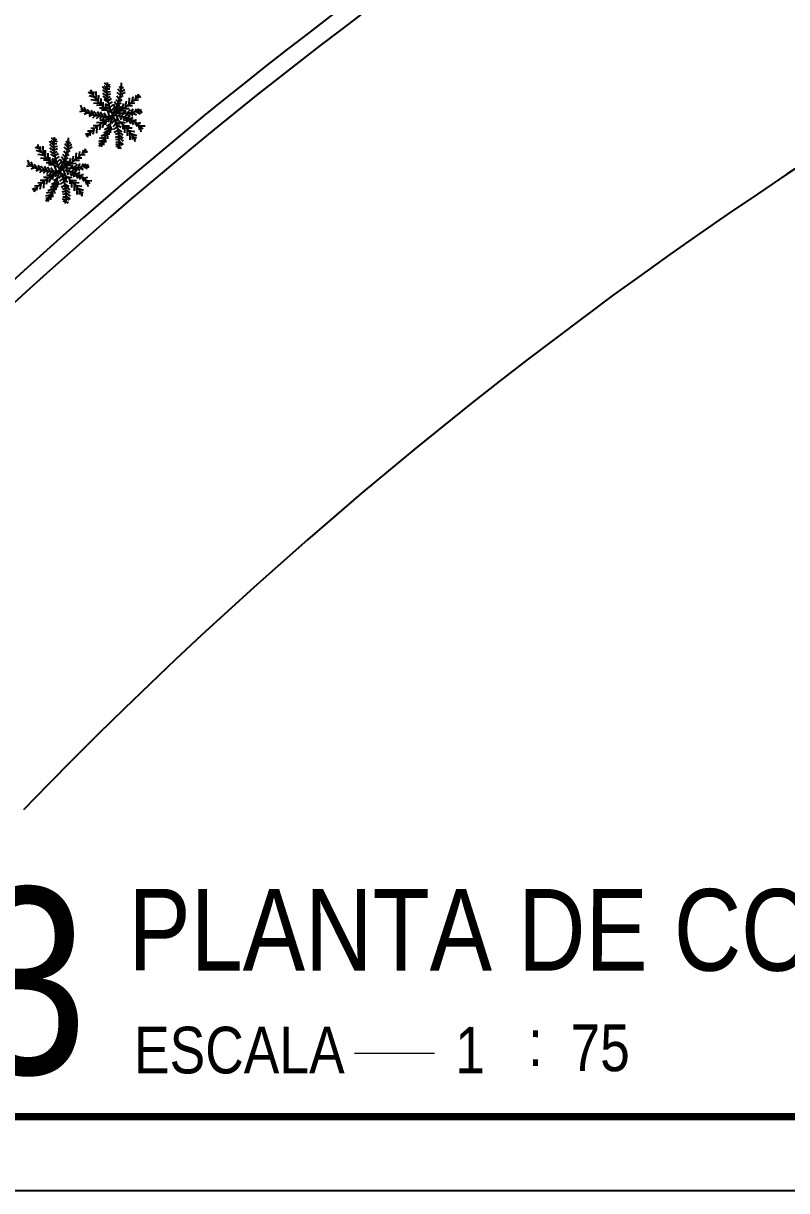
# Model space of a CAD drawing. Header units: millimetres. Extents: x 1904 to 2142, y -1319 to -1235.
# Drawn here: x 2108.2 to 2118.51, y -1319.02 to -1303.26 of the extents above; entities that cross this region are included whole.
import ezdxf
from ezdxf.enums import TextEntityAlignment as Align

# ---------------------------------------------------------------- set-up
doc = ezdxf.new("R2010")
doc.units = ezdxf.units.MM
doc.header["$LTSCALE"] = 30
for name, color, linetype in [('arquitetura', 8, 'CONTINUOUS'), ('E-txt-g', 3, 'CONTINUOUS'), ('E-TXT-Y', 2, 'CONTINUOUS'), ('HIDROSSANITÁRIO', 8, 'CONTINUOUS'), ("PRANCHA - PROJETU'S", 7, 'CONTINUOUS')]:
    doc.layers.add(name, color=color, linetype=linetype)
doc.layers.add('E-Txt-W', color=7, linetype='CONTINUOUS', lineweight=20)
doc.styles.add('F2', font='ARIALN.TTF')

# ---------------------------------------------------------------- blocks, each defined once
blk = doc.blocks.new('IND_DES')
at = {"layer": 'E-Txt-W', "color": 7}
blk.add_line((0.0269, -0.2428), (0.1984, -0.2428), dxfattribs=at)
at = {"layer": 'E-txt-g', "color": 7, "style": 'F2'}
for s, p in [('ESCALA', (-0.4463, -0.2864)), ('1', (0.2426, -0.2864)), (':', (0.3988, -0.2706))]:
    blk.add_text(s, height=0.1, dxfattribs=at).set_placement(p)
blk.add_attdef('ESCALA', (0.4897, -0.2812), '', height=0.1, dxfattribs=at)
at = {"layer": 'E-Txt-W', "color": 6, "style": 'F2'}
blk.add_attdef('00', text='', height=0.4, dxfattribs=at).set_placement((-0.7083, -0.2881), align=Align.CENTER)
at = {"layer": 'E-TXT-Y', "color": 7, "style": 'F2'}
for tag, p in [('PROJETO', (-0.4563, 0.1829)), ('DESENHO', (-0.4582, -0.0658))]:
    blk.add_attdef(tag, p, '', height=0.175, dxfattribs=at)
blk = doc.blocks.new('ADFSGASDFG')
at = {"layer": "PRANCHA - PROJETU'S", "color": 1}
blk.add_line((360.678, 47.946), (360.678, 107.346), dxfattribs=at)
at = {"layer": "PRANCHA - PROJETU'S", "color": 4, "const_width": 0.1}
blk.add_lwpolyline([(279.078, 106.346), (359.678, 106.346), (359.678, 48.946), (279.078, 48.946)], close=True, dxfattribs=at)

msp = doc.modelspace()

# ---------------------------------------------------------------- linework, layer by layer
at = {"layer": 'arquitetura'}
for p, q in [((2109.328, -1304.127), (2109.294, -1304.101)), ((2109.331, -1304.089), (2109.301, -1304.061)), ((2109.33, -1304.104), (2109.375, -1304.113)), ((2109.332, -1304.077), (2109.369, -1304.086)), ((2109.526, -1304.151), (2109.504, -1304.105)), ((2109.136, -1304.212), (2109.079, -1304.193)), ((2109.171, -1304.26), (2109.092, -1304.236)), ((2109.126, -1304.197), (2109.118, -1304.155)), ((2109.152, -1304.235), (2109.153, -1304.179)), ((2109.19, -1304.285), (2109.185, -1304.177)), ((2109.22, -1304.319), (2109.221, -1304.229)), ((2109.328, -1304.164), (2109.273, -1304.113)), ((2109.329, -1304.201), (2109.276, -1304.156)), ((2109.332, -1304.239), (2109.278, -1304.199)), ((2109.338, -1304.281), (2109.28, -1304.241)), ((2109.328, -1304.142), (2109.372, -1304.14)), ((2109.328, -1304.185), (2109.379, -1304.177)), ((2109.331, -1304.223), (2109.381, -1304.209)), ((2109.335, -1304.26), (2109.377, -1304.247)), ((2109.501, -1304.287), (2109.465, -1304.242)), ((2109.514, -1304.233), (2109.47, -1304.191)), ((2109.521, -1304.192), (2109.48, -1304.144)), ((2109.506, -1304.268), (2109.551, -1304.232)), ((2109.517, -1304.219), (2109.579, -1304.187)), ((2109.523, -1304.179), (2109.575, -1304.149)), ((2109.528, -1304.134), (2109.557, -1304.12)), ((2109.63, -1304.353), (2109.636, -1304.265)), ((2109.672, -1304.319), (2109.684, -1304.246)), ((2109.718, -1304.278), (2109.731, -1304.228)), ((2109.736, -1304.262), (2109.789, -1304.246)), ((2109.751, -1304.247), (2109.76, -1304.207)), ((2109.002, -1304.424), (2108.979, -1304.364)), ((2109.054, -1304.455), (2109.023, -1304.389)), ((2109.111, -1304.48), (2109.065, -1304.422)), ((2109.205, -1304.303), (2109.116, -1304.288)), ((2109.235, -1304.337), (2109.151, -1304.34)), ((2109.261, -1304.364), (2109.19, -1304.365)), ((2109.301, -1304.401), (2109.23, -1304.401)), ((2109.256, -1304.359), (2109.255, -1304.27)), ((2109.283, -1304.386), (2109.279, -1304.322)), ((2109.345, -1304.318), (2109.293, -1304.284)), ((2109.361, -1304.377), (2109.308, -1304.347)), ((2109.318, -1304.414), (2109.315, -1304.35)), ((2109.375, -1304.419), (2109.321, -1304.39)), ((2109.342, -1304.303), (2109.395, -1304.273)), ((2109.353, -1304.351), (2109.408, -1304.315)), ((2109.368, -1304.4), (2109.415, -1304.352)), ((2109.387, -1304.443), (2109.43, -1304.393)), ((2109.452, -1304.409), (2109.419, -1304.355)), ((2109.472, -1304.369), (2109.433, -1304.319)), ((2109.489, -1304.325), (2109.455, -1304.288)), ((2109.462, -1304.391), (2109.506, -1304.364)), ((2109.465, -1304.467), (2109.485, -1304.391)), ((2109.483, -1304.348), (2109.524, -1304.331)), ((2109.493, -1304.312), (2109.537, -1304.285)), ((2109.499, -1304.449), (2109.519, -1304.374)), ((2109.532, -1304.426), (2109.56, -1304.339)), ((2109.558, -1304.408), (2109.633, -1304.405)), ((2109.582, -1304.391), (2109.596, -1304.31)), ((2109.599, -1304.469), (2109.65, -1304.42)), ((2109.614, -1304.366), (2109.679, -1304.365)), ((2109.655, -1304.333), (2109.71, -1304.331)), ((2109.658, -1304.462), (2109.687, -1304.413)), ((2109.702, -1304.293), (2109.756, -1304.291)), ((2109.702, -1304.453), (2109.73, -1304.41)), ((2109.743, -1304.442), (2109.762, -1304.409)), ((2109.028, -1304.44), (2108.96, -1304.452)), ((2109.075, -1304.465), (2109.026, -1304.488)), ((2109.132, -1304.487), (2109.089, -1304.516)), ((2109.155, -1304.494), (2109.118, -1304.436)), ((2109.178, -1304.5), (2109.139, -1304.536)), ((2109.209, -1304.507), (2109.155, -1304.448)), ((2109.225, -1304.509), (2109.186, -1304.546)), ((2109.242, -1304.512), (2109.205, -1304.452)), ((2109.306, -1304.571), (2109.234, -1304.566)), ((2109.256, -1304.513), (2109.236, -1304.549)), ((2109.28, -1304.514), (2109.246, -1304.458)), ((2109.329, -1304.429), (2109.258, -1304.429)), ((2109.294, -1304.58), (2109.266, -1304.667)), ((2109.3, -1304.515), (2109.273, -1304.562)), ((2109.321, -1304.514), (2109.293, -1304.468)), ((2109.327, -1304.557), (2109.307, -1304.632)), ((2109.35, -1304.542), (2109.311, -1304.534)), ((2109.392, -1304.46), (2109.339, -1304.437)), ((2109.368, -1304.511), (2109.342, -1304.438)), ((2109.374, -1304.527), (2109.343, -1304.593)), ((2109.4, -1304.511), (2109.39, -1304.574)), ((2109.425, -1304.527), (2109.39, -1304.574)), ((2109.44, -1304.561), (2109.397, -1304.611)), ((2109.421, -1304.467), (2109.465, -1304.44)), ((2109.434, -1304.546), (2109.486, -1304.569)), ((2109.461, -1304.505), (2109.484, -1304.568)), ((2109.476, -1304.464), (2109.515, -1304.472)), ((2109.489, -1304.508), (2109.523, -1304.459)), ((2109.506, -1304.51), (2109.524, -1304.561)), ((2109.52, -1304.435), (2109.592, -1304.439)), ((2109.526, -1304.514), (2109.562, -1304.473)), ((2109.546, -1304.518), (2109.568, -1304.58)), ((2109.551, -1304.472), (2109.591, -1304.439)), ((2109.569, -1304.525), (2109.595, -1304.493)), ((2109.578, -1304.471), (2109.642, -1304.508)), ((2109.582, -1304.529), (2109.606, -1304.594)), ((2109.598, -1304.534), (2109.644, -1304.506)), ((2109.614, -1304.54), (2109.655, -1304.608)), ((2109.626, -1304.466), (2109.681, -1304.499)), ((2109.643, -1304.552), (2109.688, -1304.525)), ((2109.664, -1304.563), (2109.688, -1304.628)), ((2109.673, -1304.459), (2109.729, -1304.491)), ((2109.685, -1304.574), (2109.733, -1304.555)), ((2109.727, -1304.447), (2109.782, -1304.477)), ((2109.763, -1304.436), (2109.808, -1304.46)), ((2109.124, -1304.713), (2109.07, -1304.715)), ((2109.108, -1304.728), (2109.095, -1304.778)), ((2109.171, -1304.673), (2109.116, -1304.675)), ((2109.154, -1304.687), (2109.142, -1304.76)), ((2109.212, -1304.64), (2109.146, -1304.641)), ((2109.196, -1304.653), (2109.189, -1304.741)), ((2109.268, -1304.598), (2109.193, -1304.601)), ((2109.244, -1304.615), (2109.23, -1304.696)), ((2109.352, -1304.695), (2109.284, -1304.738)), ((2109.366, -1304.657), (2109.299, -1304.693)), ((2109.38, -1304.611), (2109.325, -1304.646)), ((2109.333, -1304.739), (2109.339, -1304.817)), ((2109.361, -1304.673), (2109.381, -1304.735)), ((2109.373, -1304.636), (2109.398, -1304.7)), ((2109.457, -1304.606), (2109.41, -1304.654)), ((2109.472, -1304.655), (2109.418, -1304.691)), ((2109.484, -1304.702), (2109.431, -1304.733)), ((2109.45, -1304.587), (2109.505, -1304.616)), ((2109.465, -1304.629), (2109.518, -1304.658)), ((2109.48, -1304.688), (2109.532, -1304.722)), ((2109.488, -1304.725), (2109.545, -1304.764)), ((2109.509, -1304.589), (2109.58, -1304.601)), ((2109.543, -1304.62), (2109.546, -1304.684)), ((2109.564, -1304.641), (2109.635, -1304.641)), ((2109.57, -1304.647), (2109.571, -1304.736)), ((2109.59, -1304.669), (2109.674, -1304.666)), ((2109.606, -1304.687), (2109.605, -1304.777)), ((2109.62, -1304.703), (2109.709, -1304.718)), ((2109.635, -1304.721), (2109.64, -1304.829)), ((2109.705, -1304.586), (2109.738, -1304.652)), ((2109.737, -1304.608), (2109.789, -1304.595)), ((2109.755, -1304.622), (2109.773, -1304.693)), ((2109.778, -1304.642), (2109.847, -1304.643)), ((2109.78, -1304.659), (2109.79, -1304.72)), ((2108.409, -1304.937), (2108.401, -1304.895)), ((2108.611, -1304.903), (2108.556, -1304.853)), ((2108.612, -1304.941), (2108.559, -1304.895)), ((2108.611, -1304.866), (2108.577, -1304.841)), ((2108.614, -1304.829), (2108.584, -1304.801)), ((2108.611, -1304.882), (2108.655, -1304.879)), ((2108.613, -1304.844), (2108.658, -1304.852)), ((2108.615, -1304.817), (2108.652, -1304.826)), ((2108.804, -1304.932), (2108.764, -1304.884)), ((2108.809, -1304.891), (2108.787, -1304.845)), ((2108.806, -1304.918), (2108.859, -1304.888)), ((2108.811, -1304.874), (2108.84, -1304.86)), ((2109.09, -1304.744), (2109.036, -1304.76)), ((2109.074, -1304.759), (2109.066, -1304.798)), ((2109.279, -1304.838), (2109.219, -1304.851)), ((2109.253, -1304.876), (2109.223, -1304.882)), ((2109.302, -1304.8), (2109.229, -1304.811)), ((2109.327, -1304.752), (2109.252, -1304.781)), ((2109.266, -1304.857), (2109.252, -1304.93)), ((2109.29, -1304.82), (2109.285, -1304.901)), ((2109.309, -1304.786), (2109.313, -1304.864)), ((2109.495, -1304.783), (2109.445, -1304.797)), ((2109.498, -1304.821), (2109.447, -1304.829)), ((2109.491, -1304.746), (2109.448, -1304.759)), ((2109.496, -1304.902), (2109.45, -1304.893)), ((2109.498, -1304.864), (2109.454, -1304.866)), ((2109.494, -1304.767), (2109.548, -1304.807)), ((2109.497, -1304.805), (2109.55, -1304.85)), ((2109.497, -1304.879), (2109.532, -1304.905)), ((2109.498, -1304.842), (2109.552, -1304.893)), ((2109.655, -1304.746), (2109.734, -1304.77)), ((2109.674, -1304.771), (2109.672, -1304.827)), ((2109.674, -1304.785), (2109.729, -1304.804)), ((2109.7, -1304.809), (2109.708, -1304.851)), ((2108.419, -1304.952), (2108.362, -1304.933)), ((2108.454, -1305), (2108.375, -1304.975)), ((2108.489, -1305.043), (2108.399, -1305.028)), ((2108.435, -1304.975), (2108.436, -1304.918)), ((2108.473, -1305.024), (2108.469, -1304.917)), ((2108.503, -1305.059), (2108.504, -1304.968)), ((2108.539, -1305.099), (2108.538, -1305.009)), ((2108.615, -1304.978), (2108.561, -1304.938)), ((2108.621, -1305.021), (2108.563, -1304.981)), ((2108.628, -1305.058), (2108.576, -1305.023)), ((2108.611, -1304.925), (2108.662, -1304.917)), ((2108.614, -1304.963), (2108.664, -1304.949)), ((2108.618, -1305), (2108.66, -1304.987)), ((2108.625, -1305.043), (2108.678, -1305.013)), ((2108.636, -1305.091), (2108.691, -1305.055)), ((2108.772, -1305.064), (2108.738, -1305.028)), ((2108.784, -1305.027), (2108.749, -1304.981)), ((2108.797, -1304.973), (2108.753, -1304.931)), ((2108.776, -1305.052), (2108.82, -1305.025)), ((2108.789, -1305.008), (2108.835, -1304.972)), ((2108.8, -1304.959), (2108.862, -1304.926)), ((2108.865, -1305.13), (2108.879, -1305.05)), ((2108.913, -1305.093), (2108.919, -1305.005)), ((2108.955, -1305.058), (2108.967, -1304.986)), ((2108.985, -1305.032), (2109.039, -1305.03)), ((2109.001, -1305.018), (2109.014, -1304.967)), ((2109.019, -1305.002), (2109.072, -1304.986)), ((2109.034, -1304.987), (2109.043, -1304.947)), ((2109.494, -1304.929), (2109.457, -1304.92)), ((2109.495, -1304.917), (2109.525, -1304.945)), ((2108.311, -1305.18), (2108.243, -1305.192)), ((2108.285, -1305.163), (2108.262, -1305.104)), ((2108.337, -1305.194), (2108.306, -1305.128)), ((2108.358, -1305.205), (2108.309, -1305.227)), ((2108.394, -1305.22), (2108.348, -1305.162)), ((2108.438, -1305.234), (2108.401, -1305.176)), ((2108.518, -1305.077), (2108.434, -1305.08)), ((2108.492, -1305.246), (2108.438, -1305.188)), ((2108.544, -1305.104), (2108.473, -1305.104)), ((2108.525, -1305.251), (2108.488, -1305.191)), ((2108.584, -1305.141), (2108.513, -1305.141)), ((2108.563, -1305.254), (2108.529, -1305.198)), ((2108.612, -1305.168), (2108.541, -1305.168)), ((2108.566, -1305.126), (2108.562, -1305.062)), ((2108.604, -1305.254), (2108.576, -1305.207)), ((2108.644, -1305.117), (2108.591, -1305.087)), ((2108.601, -1305.154), (2108.598, -1305.09)), ((2108.658, -1305.159), (2108.604, -1305.129)), ((2108.675, -1305.2), (2108.623, -1305.177)), ((2108.651, -1305.25), (2108.625, -1305.178)), ((2108.651, -1305.139), (2108.698, -1305.092)), ((2108.67, -1305.183), (2108.713, -1305.133)), ((2108.735, -1305.149), (2108.702, -1305.094)), ((2108.704, -1305.206), (2108.748, -1305.18)), ((2108.755, -1305.109), (2108.716, -1305.058)), ((2108.745, -1305.131), (2108.789, -1305.104)), ((2108.748, -1305.207), (2108.768, -1305.131)), ((2108.759, -1305.204), (2108.798, -1305.211)), ((2108.766, -1305.087), (2108.807, -1305.071)), ((2108.772, -1305.247), (2108.806, -1305.199)), ((2108.782, -1305.189), (2108.802, -1305.113)), ((2108.803, -1305.174), (2108.875, -1305.179)), ((2108.809, -1305.254), (2108.845, -1305.213)), ((2108.815, -1305.166), (2108.843, -1305.079)), ((2108.834, -1305.211), (2108.874, -1305.179)), ((2108.841, -1305.148), (2108.916, -1305.145)), ((2108.861, -1305.21), (2108.925, -1305.247)), ((2108.882, -1305.209), (2108.933, -1305.16)), ((2108.897, -1305.106), (2108.962, -1305.104)), ((2108.909, -1305.206), (2108.964, -1305.239)), ((2108.938, -1305.072), (2108.993, -1305.071)), ((2108.941, -1305.201), (2108.97, -1305.152)), ((2108.956, -1305.199), (2109.012, -1305.231)), ((2108.985, -1305.193), (2109.013, -1305.15)), ((2109.01, -1305.186), (2109.065, -1305.217)), ((2109.026, -1305.182), (2109.046, -1305.148)), ((2109.046, -1305.176), (2109.091, -1305.199)), ((2108.415, -1305.227), (2108.372, -1305.255)), ((2108.461, -1305.24), (2108.422, -1305.276)), ((2108.508, -1305.249), (2108.469, -1305.285)), ((2108.551, -1305.337), (2108.476, -1305.341)), ((2108.527, -1305.355), (2108.513, -1305.435)), ((2108.589, -1305.311), (2108.517, -1305.306)), ((2108.539, -1305.253), (2108.519, -1305.289)), ((2108.577, -1305.319), (2108.549, -1305.407)), ((2108.583, -1305.254), (2108.556, -1305.301)), ((2108.61, -1305.296), (2108.59, -1305.372)), ((2108.633, -1305.281), (2108.594, -1305.274)), ((2108.664, -1305.351), (2108.608, -1305.385)), ((2108.657, -1305.266), (2108.626, -1305.332)), ((2108.683, -1305.251), (2108.673, -1305.314)), ((2108.708, -1305.267), (2108.673, -1305.314)), ((2108.724, -1305.301), (2108.68, -1305.351)), ((2108.741, -1305.346), (2108.693, -1305.393)), ((2108.717, -1305.286), (2108.769, -1305.308)), ((2108.734, -1305.326), (2108.788, -1305.356)), ((2108.745, -1305.244), (2108.767, -1305.308)), ((2108.748, -1305.368), (2108.801, -1305.398)), ((2108.789, -1305.25), (2108.807, -1305.301)), ((2108.792, -1305.328), (2108.863, -1305.341)), ((2108.826, -1305.36), (2108.829, -1305.423)), ((2108.829, -1305.258), (2108.851, -1305.32)), ((2108.852, -1305.264), (2108.878, -1305.233)), ((2108.865, -1305.268), (2108.889, -1305.334)), ((2108.881, -1305.274), (2108.927, -1305.246)), ((2108.897, -1305.28), (2108.938, -1305.348)), ((2108.926, -1305.292), (2108.971, -1305.265)), ((2108.947, -1305.303), (2108.972, -1305.367)), ((2108.968, -1305.314), (2109.016, -1305.295)), ((2108.988, -1305.326), (2109.021, -1305.391)), ((2109.02, -1305.347), (2109.072, -1305.335)), ((2109.038, -1305.361), (2109.056, -1305.433)), ((2108.373, -1305.484), (2108.32, -1305.5)), ((2108.358, -1305.498), (2108.349, -1305.538)), ((2108.407, -1305.453), (2108.353, -1305.455)), ((2108.391, -1305.467), (2108.378, -1305.518)), ((2108.454, -1305.413), (2108.399, -1305.415)), ((2108.437, -1305.427), (2108.425, -1305.499)), ((2108.495, -1305.379), (2108.429, -1305.381)), ((2108.479, -1305.392), (2108.473, -1305.481)), ((2108.61, -1305.492), (2108.535, -1305.52)), ((2108.635, -1305.435), (2108.567, -1305.478)), ((2108.649, -1305.397), (2108.582, -1305.432)), ((2108.592, -1305.526), (2108.596, -1305.604)), ((2108.616, -1305.478), (2108.622, -1305.557)), ((2108.644, -1305.412), (2108.664, -1305.475)), ((2108.656, -1305.376), (2108.681, -1305.44)), ((2108.756, -1305.395), (2108.701, -1305.43)), ((2108.767, -1305.442), (2108.714, -1305.473)), ((2108.778, -1305.523), (2108.728, -1305.536)), ((2108.774, -1305.486), (2108.731, -1305.499)), ((2108.764, -1305.427), (2108.815, -1305.462)), ((2108.771, -1305.464), (2108.829, -1305.504)), ((2108.777, -1305.507), (2108.831, -1305.547)), ((2108.847, -1305.381), (2108.919, -1305.381)), ((2108.853, -1305.387), (2108.854, -1305.476)), ((2108.874, -1305.409), (2108.957, -1305.406)), ((2108.889, -1305.426), (2108.888, -1305.517)), ((2108.903, -1305.443), (2108.993, -1305.457)), ((2108.919, -1305.461), (2108.923, -1305.569)), ((2108.938, -1305.485), (2109.017, -1305.51)), ((2108.957, -1305.511), (2108.956, -1305.567)), ((2108.957, -1305.525), (2109.012, -1305.544)), ((2109.061, -1305.381), (2109.13, -1305.383)), ((2109.063, -1305.399), (2109.074, -1305.46)), ((2108.562, -1305.578), (2108.502, -1305.59)), ((2108.536, -1305.616), (2108.506, -1305.622)), ((2108.585, -1305.539), (2108.512, -1305.551)), ((2108.549, -1305.597), (2108.535, -1305.669)), ((2108.573, -1305.559), (2108.569, -1305.64)), ((2108.781, -1305.56), (2108.73, -1305.569)), ((2108.779, -1305.641), (2108.733, -1305.633)), ((2108.781, -1305.603), (2108.737, -1305.606)), ((2108.777, -1305.669), (2108.74, -1305.659)), ((2108.778, -1305.657), (2108.808, -1305.685)), ((2108.78, -1305.544), (2108.833, -1305.59)), ((2108.781, -1305.582), (2108.836, -1305.633)), ((2108.781, -1305.619), (2108.815, -1305.645)), ((2108.983, -1305.548), (2108.991, -1305.59))]:
    msp.add_line(p, q, dxfattribs=at)
at = {"layer": 'arquitetura', "linetype": 'Continuous'}
for radius, start, end in [(62.185, 115.3479, 136.46898), (61.954, 115.36196, 137.00675)]:
    msp.add_arc((2149.958, -1352.686), radius, start, end, dxfattribs=at)
at = {"layer": 'arquitetura'}
for centre, radius, start, end in [((2110.071, -1304.157), 0.743, 172.1456, 207.6975), ((2108.799, -1304.085), 0.73, 326.1446, 1.7902), ((2110.08, -1303.563), 1.146, 211.7433, 229.712), ((2108.47, -1302.904), 1.857, 300.5265, 314.6166), ((2109.301, -1303.978), 0.537, 232.889, 282.0535), ((2109.535, -1303.731), 0.741, 268.3976, 291.0107), ((2110.356, -1306.102), 1.857, 120.5265, 134.6166), ((2108.567, -1304.383), 0.845, 320.8338, 346.9381), ((2108.755, -1304.848), 0.743, 352.1456, 27.6975), ((2109.418, -1305.039), 0.537, 41.3692, 90.5337), ((2108.745, -1305.443), 1.146, 31.7433, 49.712), ((2108.96, -1304.835), 0.41, 9.8435, 18.6765), ((2109.354, -1304.897), 0.743, 172.1456, 207.6975), ((2108.082, -1304.825), 0.73, 326.1446, 1.7902), ((2109.363, -1304.303), 1.146, 211.7433, 229.712), ((2107.753, -1303.643), 1.857, 300.5265, 314.6166), ((2108.584, -1304.718), 0.537, 232.889, 282.0535), ((2108.818, -1304.471), 0.741, 268.3976, 291.0107), ((2109.639, -1306.842), 1.857, 120.5265, 134.6166), ((2107.85, -1305.123), 0.845, 320.8338, 346.9381), ((2108.038, -1305.588), 0.743, 352.1456, 27.6975), ((2108.701, -1305.779), 0.537, 41.3692, 90.5337), ((2108.028, -1306.183), 1.146, 31.7433, 49.712), ((2108.243, -1305.575), 0.41, 9.8435, 18.6765)]:
    msp.add_arc(centre, radius, start, end, dxfattribs=at)
msp.add_ellipse((2152.744, -1356.932), major_axis=(0, -61.954), ratio=0.99981, start_param=3.448195, end_param=3.944068, dxfattribs=at)

# ---------------------------------------------------------------- block references
at = {"layer": 'HIDROSSANITÁRIO'}
ref = msp.add_blockref('IND_DES', (2112.509, -1315.632), dxfattribs=dict(at, xscale=6.29989936729634, yscale=6.299899367296339, zscale=6.299899367296339, rotation=359.9803566605726))
ref.add_attrib('00', '03', dxfattribs={"layer": 'E-Txt-W', "height": 2.52, "rotation": 359.9804, "style": 'F2'}).set_placement((2107.462, -1317.445), align=Align.CENTER)
ref.add_attrib('DESENHO', 'PLANTA DE COBERTA ÁGUA FRIA', (2109.622, -1316.046), dxfattribs={"layer": 'E-TXT-Y', "color": 2, "height": 1.10248, "rotation": 359.9804, "style": 'F2'})
ref.add_attrib('ESCALA', '75', (2115.593, -1317.405), dxfattribs={"layer": 'E-txt-g', "color": 7, "height": 0.63, "rotation": 359.9804, "style": 'F2'})
at = {"layer": "PRANCHA - PROJETU'S", "color": 1, "rotation": 270}
msp.add_blockref('ADFSGASDFG', (2034.522, -958.341), dxfattribs=at)

doc.saveas('drawing.dxf')
